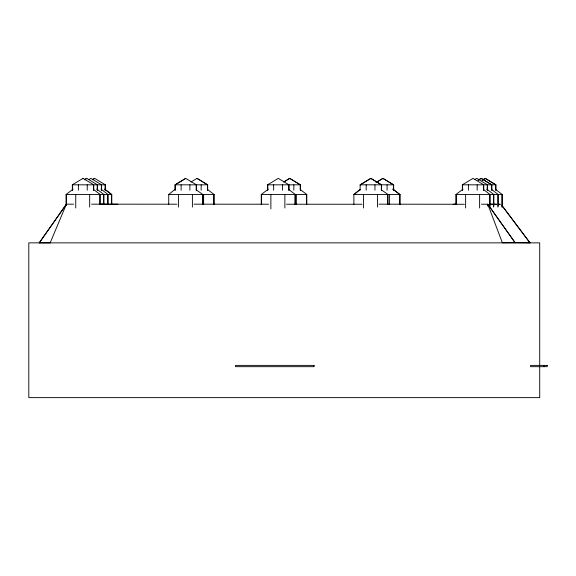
<?xml version="1.0" encoding="UTF-8"?>
<svg xmlns="http://www.w3.org/2000/svg" width="576" height="576" viewBox="0 0 576 576"><rect width="100%" height="100%" fill="white"/><g stroke="black" fill="none" stroke-linecap="round" stroke-linejoin="round"><path stroke-width="0.86" d="M50.213 242.755L66.398 204.17L73.584 204.17M50.213 242.863L39.247 242.863L66.398 204.17M39.247 242.863L66.398 204.264M354.197 194.494L360.18 189.446M168.732 204.379L168.732 194.494L175.536 188.892M353.873 204.379L353.873 194.494L359.986 189.446M261.274 204.379L261.274 194.494L268.344 189.122M66.074 205.279L66.074 194.494L73.159 189.122M455.954 204.379L455.954 194.494L463.046 189.122M84.485 179.755L86.76 178.373L97.416 184.824L97.416 190.21M93.161 179.294L94.68 178.373L105.343 184.824L105.343 190.21M360.324 184.824L370.843 178.373L360.13 184.824L360.13 190.21M376.193 182.52L382.968 178.373L393.66 184.824L393.66 190.21M478.145 180.216L481.169 178.373L491.875 184.824L491.875 190.21M482.206 180.216L485.23 178.373L482.148 180.216M284.45 181.598L289.728 178.373L300.413 184.824L300.413 190.21M92.369 179.755L94.651 178.373M175.054 190.21L175.054 184.824L185.702 178.373L175.248 184.824L175.248 190.21M283.622 182.059L289.699 178.373L300.218 184.824L300.218 190.21M72.331 190.21L72.331 184.824L83.016 178.373M84.442 179.755L86.731 178.373M88.589 179.755L90.907 178.373L101.606 184.824L101.606 190.21M190.908 182.059L197.035 178.373L207.684 184.824L207.684 190.21M267.588 190.21L267.588 184.824L278.266 178.373L288.936 184.824L288.936 190.21M376.063 182.52L382.932 178.373L393.466 184.824L393.466 190.21M462.341 190.21L462.341 184.824L473.026 178.373L483.746 184.824L483.746 190.21M474.466 179.755L476.784 178.373L487.483 184.824L487.483 190.21M478.087 180.216L481.14 178.373L491.616 184.824L491.616 190.21M453.161 204.192L456.754 204.178M83.03 178.373L93.737 184.824L93.737 190.21M185.717 178.373L196.402 184.824L196.402 190.21M72.331 184.824L105.343 184.824M175.054 184.824L207.684 184.824M267.588 184.824L300.413 184.824M360.13 184.824L393.66 184.824M462.341 184.824L495.871 184.824L495.871 190.21M66.074 194.494L111.794 194.494L111.794 204.379M168.732 194.494L202.846 194.494L202.846 204.379M214.135 204.379L214.135 194.494L203.623 194.494L203.623 204.379M261.274 194.494L306.799 194.494L306.799 204.379M353.873 194.494L400.046 194.494L400.046 204.379M455.954 194.494L502.25 194.494L502.25 207.079M91.548 204.17L176.897 204.199M193.968 204.17L268.538 204.228M286.502 204.228L361.966 204.25M379.037 204.17L464.386 204.278M481.457 204.17L487.742 204.286M496.598 204.17L489.514 204.17L496.598 204.329M498.37 204.17L500.141 204.17M109.793 204.17L117.871 204.192M107.561 204.192L101.282 204.17L102.982 204.192M515.153 242.863L487.742 204.17L515.153 242.683L502.38 242.791L487.742 204.17L487.742 206.086M515.153 242.683L529.985 242.863L502.099 205.834M498.37 204.365L500.141 204.394M495.871 184.824L485.244 178.373L495.742 184.824L495.742 190.21M197.05 178.373L207.49 184.824L207.49 190.21M381.348 189.85L387.986 194.494L387.986 204.379M196.222 189.85L202.846 194.494M486.756 189.122L493.87 194.494L493.87 206.179M491.81 189.662L498.19 194.494L498.19 206.179M483.689 189.662L490.068 194.494L490.068 206.179M288.943 189.662L295.322 194.494L295.322 204.379M207.742 189.662L214.135 194.494M105.415 189.662L111.794 194.494M100.951 189.122L108.05 194.494L108.05 204.379M93.794 189.662L100.188 194.494L100.188 204.379M495.886 189.662L502.25 194.494M392.969 189.122L400.046 194.494M300.427 189.662L306.799 194.494M96.854 189.122L103.925 194.494L103.925 204.379M104.522 189.122L111.47 194.494L111.47 204.379M392.782 189.122L399.722 194.494L399.722 204.379M502.099 205.603L529.985 242.842M543.974 365.386L543.974 366.674M539.719 365.234L539.719 242.863L28.8 242.863L28.8 397.627L539.719 397.627L539.719 367.034M501.934 194.494L501.934 207.079M497.866 194.494L497.866 207.079M493.481 194.494L493.481 207.079M489.744 194.494L489.744 206.179M487.231 184.824L487.231 190.21M483.552 184.824L483.552 190.21M479.621 194.494L479.621 207.979M477.166 184.824L477.166 190.21M468.396 184.824L468.396 190.21M465.624 194.494L465.624 207.979M462.593 184.824L462.593 190.21M456.278 194.494L456.278 204.379M389.599 194.494L389.599 204.379M387.662 194.494L387.662 204.379M387.079 184.824L387.079 190.21M381.535 190.21L381.535 184.824L370.85 178.373L381.341 184.824L381.341 190.21M377.539 194.494L377.539 207.079M374.962 184.824L374.962 190.21M366.192 184.824L366.192 190.21M363.542 194.494L363.542 207.979M313.502 365.386L313.502 366.674M306.475 194.494L306.475 204.379M296.352 194.494L296.352 204.379M294.998 194.494L294.998 204.379M293.839 184.824L293.839 190.21M288.806 184.824L288.806 190.21M284.875 194.494L284.875 207.979M282.42 184.824L282.42 190.21M273.65 184.824L273.65 190.21M270.878 194.494L270.878 208.879M267.782 184.824L267.782 190.21M261.59 194.494L261.59 204.379M213.746 194.494L213.746 204.379M202.522 194.494L202.522 204.379M201.168 184.824L201.168 190.21M196.207 184.824L196.207 190.21M192.398 194.494L192.398 207.079M189.886 184.824L189.886 190.21M181.116 184.824L181.116 190.21M178.409 194.494L178.409 207.079M107.734 194.494L107.734 204.379M105.149 184.824L105.149 190.21M103.601 194.494L103.601 204.379M101.412 184.824L101.412 190.21M99.799 194.494L99.799 204.379M97.222 184.824L97.222 190.21M93.478 184.824L93.478 190.21M89.676 194.494L89.676 207.079M87.221 184.824L87.221 190.21M78.386 184.824L78.386 190.21M75.744 194.494L75.744 207.979M72.583 184.824L72.583 190.21M66.398 194.494L66.398 205.279M314.086 365.386L235.541 365.386L235.541 366.674L314.086 366.674L314.086 365.386M547.2 365.386L530.561 365.386L530.561 366.674L547.2 366.674L547.2 365.386"/></g></svg>
